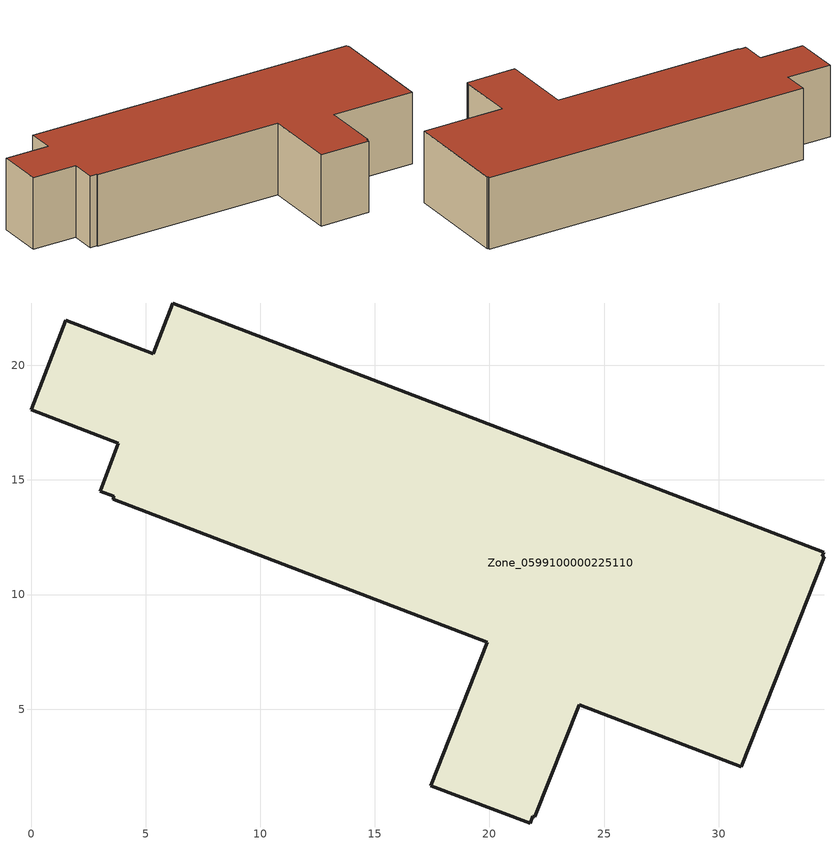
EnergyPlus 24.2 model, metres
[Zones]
Zone_0599100000225110
 floor ground (C_G): 3.58,14.17 3.6,14.28 3.01,14.51 3.81,16.59 0,18.07 1.5,21.98 5.32,20.5 6.17,22.73 34.6,11.85 34.53,11.68 34.61,11.65 30.99,2.48 23.92,5.19 21.98,0.3 21.9,0.33 21.78,0.03 17.44,1.65 19.91,7.91 z0
 wall outside (C_F): 0,18.07 3.81,16.59 3.01,14.51 3.6,14.28 3.58,14.17 19.91,7.91 17.44,1.65 21.78,0.03 21.9,0.33 21.98,0.3 23.92,5.19 30.99,2.48 34.61,11.65 34.53,11.68 34.6,11.85 6.17,22.73 5.32,20.5 1.5,21.98 0,18.07 z0:6.55
 roof outside (C_R): 3.6,14.28 3.58,14.17 19.91,7.91 17.44,1.65 21.78,0.03 21.9,0.33 21.98,0.3 23.92,5.19 30.99,2.48 34.61,11.65 34.53,11.68 34.6,11.85 6.17,22.73 5.32,20.5 1.5,21.98 0,18.07 3.81,16.59 3.01,14.51 z6.55
[BUILDING]
Pand.0599100000225110: North Axis=0; Terrain=City; Loads Convergence Tolerance Value=0.04; Temperature Convergence Tolerance Value=0.4; Solar Distribution=FullExterior; Maximum Number of Warmup Days=25; Minimum Number of Warmup Days=1
[Site:Location]
Rotterdam.The.Hague.AP_ZH_NLD Design_Conditions: Latitude=51.96; Longitude=4.45; Time Zone=1; Elevation=-4.5
[SITE:GROUNDTEMPERATURE:BUILDINGSURFACE]
18, 18, 18, 18, 18, 18, 18, 18, 18, 18, 18, 18
[MATERIAL] Thermal Absorptance=0.9; Solar Absorptance=0.7; Visible Absorptance=0.7
Name | Roughness | Thickness | Conductivity | Density | Specific Heat
G.D.1965 | MediumSmooth | 0.15 | 1 | 540 | 1210
F.D.1965 | Rough | 0.3 | 0.857143 | 1920 | 840
R.D.1965 | MediumRough | 0.2 | 0.08 | 1500 | 1000
[CONSTRUCTION]
C_G: G.D.1965
C_F: F.D.1965
C_R: R.D.1965
[ZONE]
Zone_0599100000225110: Type=1; Multiplier=1; Ceiling Height=Autocalculate; Volume=Autocalculate; Floor Area=autocalculate; Part of Total Floor Area=Yes
[ZONEINFILTRATION:DESIGNFLOWRATE]
Infil_Zone_0599100000225110: Zone or ZoneList or Space or SpaceList=Zone_0599100000225110; Schedule=AlwaysOn; Design Flow Rate Calculation Method=Flow/Area; Flow Rate per Floor Area=0.0042; Constant Term Coefficient=1; Temperature Term Coefficient=0; Velocity Term Coefficient=0; Velocity Squared Term Coefficient=0
[HVACTEMPLATE:ZONE:IDEALLOADSAIRSYSTEM]
Zone_0599100000225110: Maximum Heating Supply Air Temperature=50; Minimum Cooling Supply Air Temperature=13; Maximum Heating Supply Air Humidity Ratio=0.0156; Minimum Cooling Supply Air Humidity Ratio=0.0077; Heating Limit=NoLimit; Cooling Limit=NoLimit; Dehumidification Control Type=ConstantSensibleHeatRatio; Cooling Sensible Heat Ratio=0.7; Dehumidification Setpoint=60; Humidification Control Type=None; Humidification Setpoint=30; Outdoor Air Method=None; Outdoor Air Flow Rate per Person=0.00944; Outdoor Air Flow Rate per Zone Floor Area=0; Outdoor Air Flow Rate per Zone=0; Demand Controlled Ventilation Type=None; Outdoor Air Economizer Type=NoEconomizer; Heat Recovery Type=None; Sensible Heat Recovery Effectiveness=0.7; Latent Heat Recovery Effectiveness=0.65
[ZONECONTROL:THERMOSTAT]
ThermostatControl_Zone_0599100000225110: Zone or ZoneList=Zone_0599100000225110; Control Type Schedule=DualSetpointControlType; Control 1=Thermostat_Zone_0599100000225110; Temperature Difference Between Cutout And Setpoint=0
[THERMOSTATSETPOINT:DUALSETPOINT]
Thermostat_Zone_0599100000225110: Heating Setpoint Temperature Schedule=HeatingSetpoint_Zone_0599100000225110; Cooling Setpoint Temperature Schedule=CoolingSetpoint_Zone_0599100000225110
[SCHEDULE:COMPACT]
HeatingSetpoint_Zone_0599100000225110: Through: 12/31, For: AllDays, Until: 24:00, 21
CoolingSetpoint_Zone_0599100000225110: Through: 12/31, For: AllDays, Until: 24:00, 24
DualSetpointControlType: Through: 12/31, For: AllDays, Until: 24:00, 4
AlwaysOn: Through: 12/31, For: AllDays, Until: 24:00, 1
